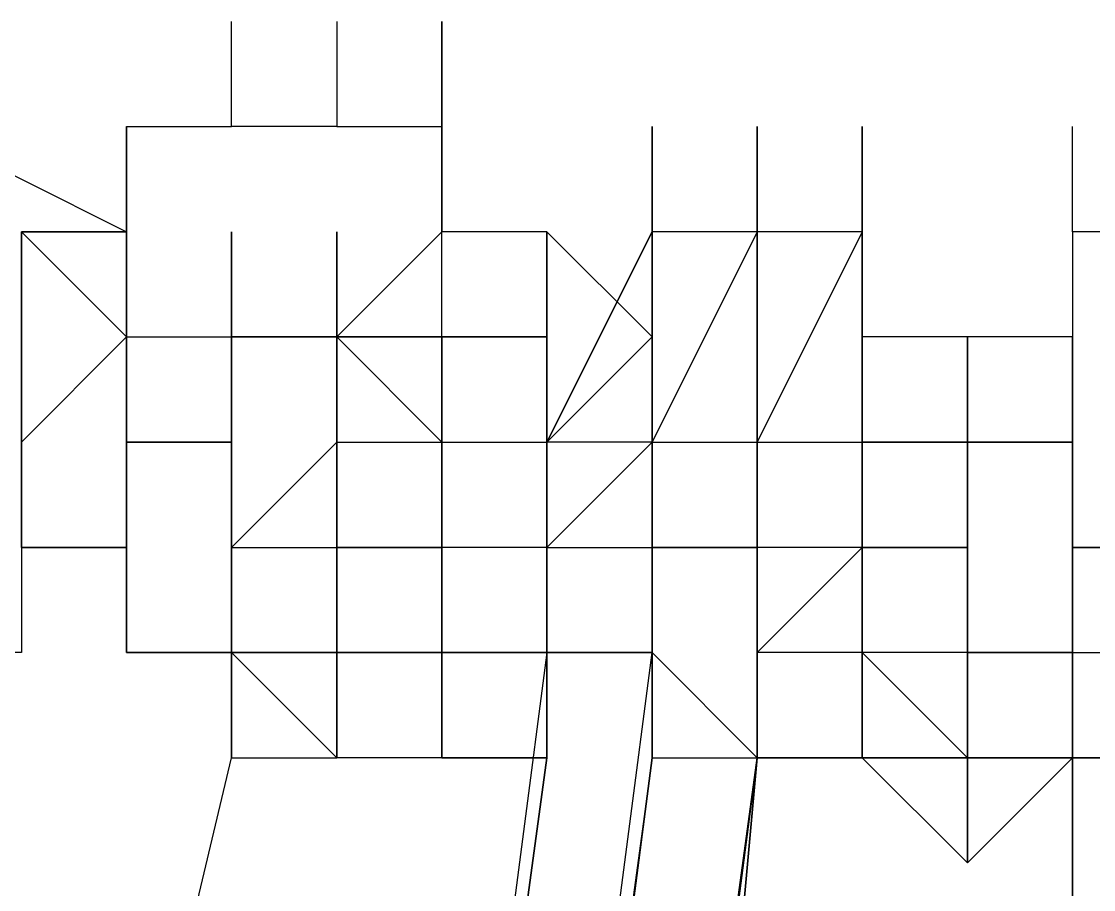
# Model space of a CAD drawing. Header units: inches. Extents: x 3324238 to 135265466, y -1036581 to 20094598.
# Drawn here: x 3353511.013 to 3353511.835, y -519257.412 to -519256.747 of the extents above; entities that cross this region are included whole.
import ezdxf

# ---------------------------------------------------------------- set-up
doc = ezdxf.new("R2010")
doc.units = ezdxf.units.IN
doc.header["$MEASUREMENT"] = 0
doc.layers.add('PDF_Geometry', color=7, linetype='Continuous')

msp = doc.modelspace()

# ---------------------------------------------------------------- linework, layer by layer
at = {"layer": 'PDF_Geometry', "lineweight": 25}
for points in [[(3353511.09372, -519256.90863), (3353511.09372, -519256.9892), (3353511.09372, -519256.90863), (3353511.09372, -519256.9892), (3353511.09372, -519256.90863), (3353511.09372, -519256.9892), (3353511.09372, -519257.06977), (3353511.09372, -519256.9892), (3353511.09372, -519256.90863), (3353511.09372, -519256.9892), (3353511.09372, -519256.90863), (3353511.09372, -519256.82805), (3353511.17427, -519256.82805), (3353511.17427, -519256.74748)], [(3353511.25485, -519256.82805), (3353511.17427, -519256.82805), (3353511.17427, -519256.74748)], [(3353511.17427, -519256.82805), (3353511.17427, -519256.74748)], [(3353511.25485, -519256.74748), (3353511.25485, -519256.82805), (3353511.33542, -519256.82805), (3353511.33542, -519256.90863), (3353511.33542, -519256.82805)], [(3353511.33542, -519256.74748), (3353511.33542, -519256.82805), (3353511.33542, -519256.74748)], [(3353510.93257, -519256.82805), (3353511.09372, -519256.90863), (3353511.01314, -519256.90863), (3353511.09372, -519256.90863), (3353511.09372, -519256.9892), (3353511.09372, -519256.90863), (3353511.09372, -519256.9892), (3353511.09372, -519256.90863), (3353511.09372, -519256.9892), (3353511.09372, -519256.90863), (3353511.09372, -519256.9892), (3353511.09372, -519256.82805), (3353511.09372, -519256.90863), (3353511.09372, -519256.9892), (3353511.09372, -519257.06977), (3353511.09372, -519256.9892), (3353511.09372, -519256.90863), (3353511.09372, -519256.9892), (3353511.09372, -519257.06977), (3353511.09372, -519257.15034), (3353511.09372, -519257.23092), (3353511.17427, -519257.23092), (3353511.17427, -519257.31149), (3353511.17427, -519257.23092), (3353511.17427, -519257.31149), (3353511.25485, -519257.31149), (3353511.25485, -519257.23092), (3353511.25485, -519257.15034), (3353511.25485, -519257.23092), (3353511.25485, -519257.15034), (3353511.25485, -519257.23092), (3353511.25485, -519257.15034), (3353511.25485, -519257.06977), (3353511.25485, -519256.9892), (3353511.25485, -519257.06977), (3353511.25485, -519256.9892), (3353511.33542, -519256.9892), (3353511.33542, -519257.06977), (3353511.33542, -519257.15034), (3353511.33542, -519257.06977), (3353511.33542, -519257.15034), (3353511.33542, -519257.06977), (3353511.33542, -519256.9892), (3353511.33542, -519257.06977), (3353511.33542, -519256.9892), (3353511.41599, -519256.9892), (3353511.41599, -519257.06977), (3353511.41599, -519256.9892), (3353511.41599, -519257.06977), (3353511.41599, -519257.15034), (3353511.41599, -519257.06977), (3353511.41599, -519257.15034), (3353511.41599, -519257.23092), (3353511.41599, -519257.15034), (3353511.33542, -519257.15034), (3353511.33542, -519257.23092), (3353511.33542, -519257.15034), (3353511.33542, -519257.23092), (3353511.41599, -519257.23092), (3353511.41599, -519257.15034), (3353511.41599, -519257.23092), (3353511.41599, -519257.15034), (3353511.41599, -519257.06977), (3353511.41599, -519257.15034), (3353511.41599, -519257.23092), (3353511.41599, -519257.15034), (3353511.41599, -519257.23092), (3353511.49657, -519257.23092), (3353511.49657, -519257.15034), (3353511.49657, -519257.23092), (3353511.49657, -519257.31149), (3353511.25485, -519259.08405)], [(3353511.49657, -519256.82805), (3353511.49657, -519256.90863), (3353511.49657, -519257.06977), (3353511.49657, -519257.15034), (3353511.49657, -519257.06977), (3353511.49657, -519257.15034), (3353511.49657, -519257.06977), (3353511.57714, -519257.06977), (3353511.57714, -519257.15034), (3353511.57714, -519257.06977), (3353511.57714, -519257.15034), (3353511.57714, -519257.06977), (3353511.57714, -519257.15034), (3353511.57714, -519257.06977), (3353511.57714, -519256.9892), (3353511.57714, -519257.06977), (3353511.57714, -519257.15034), (3353511.57714, -519257.23092), (3353511.57714, -519257.15034), (3353511.57714, -519257.23092), (3353511.57714, -519257.15034), (3353511.57714, -519257.23092), (3353511.57714, -519257.31149), (3353511.57714, -519257.23092), (3353511.57714, -519257.31149), (3353511.41599, -519259.08405)], [(3353511.65771, -519256.82805), (3353511.65771, -519256.90863), (3353511.57714, -519257.06977), (3353511.57714, -519256.90863), (3353511.49657, -519256.90863), (3353511.49657, -519256.82805)], [(3353511.6577, -519256.90863), (3353511.6577, -519256.82806)], [(3353511.65772, -519256.90863), (3353511.65772, -519256.82806)], [(3353511.81885, -519256.90863), (3353511.81885, -519256.82806)], [(3353511.89943, -519256.82806), (3353511.89943, -519256.90863), (3353511.81886, -519256.90863), (3353511.81886, -519256.82806)], [(3353511.17427, -519256.90863), (3353511.17427, -519256.9892), (3353511.17427, -519257.06977), (3353511.09372, -519257.06977), (3353511.09372, -519257.15034), (3353511.09372, -519257.06977), (3353511.09372, -519257.15034), (3353511.01314, -519257.15034), (3353511.01314, -519257.23092), (3353510.93257, -519257.23092), (3353510.93257, -519257.15034), (3353510.852, -519257.15034), (3353510.77142, -519257.15034)], [(3353511.09372, -519257.23092), (3353511.09372, -519257.15034), (3353511.01314, -519257.15034), (3353511.01314, -519257.06977), (3353511.01314, -519256.9892), (3353511.01314, -519256.90863), (3353511.01314, -519256.9892), (3353511.01314, -519257.06977), (3353511.01314, -519256.9892), (3353511.01314, -519257.06977), (3353511.01314, -519256.9892), (3353511.01314, -519257.06977), (3353511.01314, -519256.9892), (3353511.01314, -519257.06977)], [(3353511.01314, -519257.15034), (3353511.09372, -519257.15034), (3353511.09372, -519257.06977), (3353511.09372, -519256.9892), (3353511.01314, -519256.90863), (3353511.09372, -519256.90863), (3353511.01314, -519256.90863)], [(3353511.09371, -519256.9892), (3353511.09371, -519256.90863)], [(3353511.09371, -519256.9892), (3353511.09371, -519256.90863)], [(3353511.09371, -519256.98921), (3353511.09371, -519256.90863)], [(3353511.33542, -519257.23092), (3353511.33542, -519257.31149), (3353511.25485, -519257.31149), (3353511.25485, -519257.23092), (3353511.25485, -519257.15034), (3353511.25485, -519257.23092), (3353511.25485, -519257.15034), (3353511.25485, -519257.23092), (3353511.25485, -519257.15034), (3353511.25485, -519257.23092), (3353511.25485, -519257.15034), (3353511.25485, -519257.23092), (3353511.25485, -519257.15034), (3353511.33542, -519257.15034), (3353511.33542, -519257.23092), (3353511.25485, -519257.23092), (3353511.25485, -519257.31149), (3353511.17427, -519257.23092), (3353511.25485, -519257.23092), (3353511.25485, -519257.31149), (3353511.25485, -519257.23092), (3353511.33542, -519257.23092), (3353511.33542, -519257.15035), (3353511.33542, -519257.23092), (3353511.25485, -519257.23092), (3353511.25485, -519257.15034), (3353511.25485, -519257.23092), (3353511.25485, -519257.15034), (3353511.25485, -519257.23092), (3353511.25485, -519257.15034), (3353511.25485, -519257.23092), (3353511.25485, -519257.15034), (3353511.25485, -519257.06977), (3353511.25485, -519256.9892), (3353511.25485, -519257.06977), (3353511.25485, -519256.9892), (3353511.33542, -519257.06977), (3353511.33542, -519256.9892), (3353511.33542, -519257.06977), (3353511.33542, -519256.9892), (3353511.33542, -519257.06977), (3353511.33542, -519256.9892), (3353511.33542, -519257.06977), (3353511.33542, -519257.15034), (3353511.33542, -519257.06977), (3353511.33542, -519257.15034), (3353511.33542, -519257.06977), (3353511.33542, -519257.15034), (3353511.33542, -519257.06977), (3353511.33542, -519257.15034), (3353511.33542, -519257.23092), (3353511.33542, -519257.15035), (3353511.33542, -519257.23092), (3353511.33542, -519257.15035), (3353511.33542, -519257.23092), (3353511.41599, -519257.23092), (3353511.33542, -519257.23092), (3353511.25485, -519257.23092), (3353511.25485, -519257.15034), (3353511.33542, -519257.15034), (3353511.33542, -519257.23092), (3353511.33542, -519257.15034), (3353511.33542, -519257.23092), (3353511.33542, -519257.15034), (3353511.33542, -519257.23092), (3353511.41599, -519257.23092), (3353511.41599, -519257.15034), (3353511.41599, -519257.23092), (3353511.41599, -519257.15034), (3353511.41599, -519257.23092), (3353511.41599, -519257.15034), (3353511.41599, -519257.06977), (3353511.41599, -519256.9892), (3353511.33542, -519256.9892), (3353511.33542, -519257.06977), (3353511.33542, -519256.9892), (3353511.33542, -519257.06977), (3353511.41599, -519257.06977), (3353511.41599, -519256.9892), (3353511.41599, -519257.06977), (3353511.41599, -519256.9892), (3353511.41599, -519256.90863), (3353511.41599, -519256.9892), (3353511.41599, -519257.06977), (3353511.41599, -519257.15034), (3353511.41599, -519257.23092), (3353511.41599, -519257.31149), (3353511.41599, -519257.23092), (3353511.41599, -519257.15034), (3353511.41599, -519257.23092), (3353511.17427, -519259.08405), (3353511.41599, -519257.31149)], [(3353511.17427, -519257.23092), (3353511.17427, -519257.15034), (3353511.17427, -519257.23092), (3353511.17427, -519257.15034), (3353511.17427, -519257.06977), (3353511.17427, -519257.15034), (3353511.17427, -519257.06977), (3353511.17427, -519256.9892), (3353511.17427, -519257.06977), (3353511.17427, -519256.9892), (3353511.17427, -519257.06977), (3353511.17427, -519257.15034), (3353511.17427, -519257.06977), (3353511.17427, -519257.15034), (3353511.17427, -519257.06977), (3353511.17427, -519257.15034), (3353511.25485, -519257.15034), (3353511.25485, -519257.06977), (3353511.25485, -519257.15034), (3353511.25485, -519257.06977), (3353511.33542, -519257.06977), (3353511.33542, -519256.9892), (3353511.33542, -519257.06977), (3353511.33542, -519256.9892), (3353511.41599, -519256.9892), (3353511.41599, -519257.06977), (3353511.49657, -519256.9892), (3353511.41599, -519256.90863), (3353511.33542, -519256.90863), (3353511.25485, -519256.9892), (3353511.25485, -519257.06977), (3353511.25485, -519256.9892), (3353511.25485, -519257.06977), (3353511.17427, -519257.15034)], [(3353511.17428, -519257.06977), (3353511.17428, -519256.9892), (3353511.17428, -519256.90863)], [(3353511.25485, -519256.9892), (3353511.25485, -519256.90863)], [(3353511.25486, -519256.9892), (3353511.25486, -519256.90863)], [(3353511.65771, -519257.06977), (3353511.65771, -519257.15034), (3353511.57714, -519257.15034), (3353511.49657, -519257.15034), (3353511.49657, -519257.06977), (3353511.49657, -519256.90863), (3353511.49657, -519257.06977), (3353511.41599, -519257.06977), (3353511.41599, -519257.15034), (3353511.41599, -519257.06977), (3353511.49657, -519256.90863), (3353511.41599, -519257.06977), (3353511.41599, -519257.15034), (3353511.41599, -519257.23092), (3353511.33542, -519257.23092), (3353511.33542, -519257.15034), (3353511.33542, -519257.23092), (3353511.33542, -519257.15034), (3353511.33542, -519257.23092), (3353511.33542, -519257.15034), (3353511.33542, -519257.23092), (3353511.33542, -519257.15034), (3353511.33542, -519257.06977), (3353511.33542, -519256.9892), (3353511.33542, -519257.06977), (3353511.33542, -519257.15034), (3353511.33542, -519257.23092), (3353511.33542, -519257.15034), (3353511.33542, -519257.23092), (3353511.33542, -519257.15034), (3353511.33542, -519257.06977), (3353511.33542, -519256.9892), (3353511.33542, -519257.06977), (3353511.33542, -519256.9892), (3353511.33542, -519257.06977), (3353511.41599, -519257.06977), (3353511.41599, -519257.15034), (3353511.49657, -519257.15034), (3353511.49657, -519257.23092), (3353511.57714, -519257.31149), (3353511.57714, -519257.23092), (3353511.57714, -519257.31149), (3353511.57714, -519257.23092), (3353511.57714, -519257.31149), (3353511.57714, -519257.23092), (3353511.57714, -519257.31149), (3353511.57714, -519257.23092), (3353511.57714, -519257.15034), (3353511.57714, -519257.23092), (3353511.57714, -519257.31149), (3353511.57714, -519257.23092), (3353511.57714, -519257.31149), (3353511.57714, -519257.23092), (3353511.65771, -519257.15034), (3353511.65771, -519257.23092), (3353511.65771, -519257.31149), (3353511.65771, -519257.23092), (3353511.65771, -519257.31149), (3353511.73829, -519257.39205), (3353511.81886, -519257.31149), (3353511.73829, -519257.31149), (3353511.73829, -519257.23092), (3353511.73829, -519257.15034), (3353511.73829, -519257.23092), (3353511.73829, -519257.15034), (3353511.73829, -519257.23092), (3353511.73829, -519257.15034), (3353511.73829, -519257.23092), (3353511.73829, -519257.15034), (3353511.73829, -519257.23092), (3353511.73829, -519257.15034), (3353511.73829, -519257.23092), (3353511.73829, -519257.15034), (3353511.73829, -519257.06977), (3353511.73829, -519256.9892), (3353511.73829, -519257.06977), (3353511.73829, -519257.15034), (3353511.73829, -519257.23092), (3353511.73829, -519257.15034), (3353511.65771, -519257.15034), (3353511.65771, -519257.23092), (3353511.57714, -519257.23092), (3353511.57714, -519257.15035), (3353511.57714, -519257.23092), (3353511.57714, -519257.31149)], [(3353511.33542, -519256.9892), (3353511.33542, -519256.90863)], [(3353511.49656, -519256.90863), (3353511.49656, -519257.06978), (3353511.41599, -519257.15035), (3353511.41599, -519257.06978)], [(3353511.49656, -519256.90863), (3353511.49656, -519256.98921)], [(3353511.81886, -519256.90863), (3353511.81886, -519256.9892), (3353511.81886, -519257.06977), (3353511.81886, -519257.15034), (3353511.81886, -519257.23092), (3353511.81886, -519257.15034), (3353511.81886, -519257.23092), (3353511.81886, -519257.15034), (3353511.81886, -519257.23092), (3353511.81886, -519257.31149), (3353511.81886, -519257.23092), (3353511.81886, -519257.15034), (3353511.81886, -519257.06977), (3353511.81886, -519257.15034), (3353511.81886, -519257.23092), (3353511.73829, -519257.23092), (3353511.73829, -519257.31149), (3353511.65771, -519257.31149), (3353511.73829, -519257.31149), (3353511.81886, -519257.31149), (3353511.81886, -519257.23092), (3353511.81886, -519257.15035)], [(3353511.65771, -519257.06977), (3353511.65771, -519256.90863), (3353511.65771, -519257.06977)], [(3353511.81886, -519256.90863), (3353511.81886, -519256.9892), (3353511.65771, -519256.9892), (3353511.65771, -519257.06977), (3353511.73829, -519257.06977), (3353511.73829, -519257.15034), (3353511.73829, -519257.06977), (3353511.65771, -519257.06977)], [(3353511.65771, -519256.9892), (3353511.65771, -519256.90863)], [(3353511.89942, -519257.15034), (3353511.81886, -519257.15034), (3353511.81886, -519257.23092), (3353511.81886, -519257.15034), (3353511.81886, -519257.23092), (3353511.81886, -519257.15034), (3353511.81886, -519257.06977), (3353511.73829, -519257.06977), (3353511.73829, -519257.15034), (3353511.73829, -519257.06977), (3353511.73829, -519257.15034), (3353511.73829, -519257.06977), (3353511.73829, -519256.9892), (3353511.73829, -519257.06977), (3353511.65771, -519257.06977), (3353511.65771, -519256.90863)], [(3353511.97999, -519256.9892), (3353511.97999, -519257.06977), (3353511.97999, -519256.9892), (3353511.97999, -519256.90863), (3353511.97999, -519256.9892), (3353511.97999, -519257.06977), (3353511.97999, -519256.9892), (3353511.89942, -519256.9892), (3353511.89942, -519257.15034), (3353511.89942, -519256.9892), (3353511.89942, -519257.06977), (3353511.89942, -519257.15034), (3353511.89942, -519257.06977), (3353511.89942, -519257.15034), (3353511.81886, -519257.15034), (3353511.81886, -519257.06977), (3353511.81886, -519257.15034), (3353511.81886, -519257.06977), (3353511.81886, -519256.9892), (3353511.81886, -519257.15034), (3353511.81886, -519257.06977), (3353511.81886, -519256.9892)], [(3353511.09372, -519257.06977), (3353511.09372, -519256.9892), (3353511.01314, -519257.06977), (3353511.01314, -519257.15034)], [(3353511.0937, -519257.15034), (3353511.0937, -519257.06977), (3353511.0937, -519256.98919)], [(3353511.17427, -519257.06977), (3353511.0937, -519257.06977), (3353511.0937, -519256.98919)], [(3353511.0937, -519257.23091), (3353511.0937, -519257.15034), (3353511.0937, -519257.06977), (3353511.0937, -519256.9892), (3353511.17427, -519256.9892)], [(3353511.09372, -519257.06977), (3353511.09372, -519256.9892)], [(3353511.25485, -519256.9892), (3353511.17427, -519256.9892), (3353511.25485, -519256.9892)], [(3353511.25485, -519257.15035), (3353511.25485, -519257.06978), (3353511.25485, -519256.9892)], [(3353511.25486, -519257.15035), (3353511.25486, -519257.06978), (3353511.25486, -519256.9892)], [(3353511.33542, -519257.15034), (3353511.33542, -519257.06977), (3353511.33542, -519256.9892)], [(3353511.33543, -519257.06977), (3353511.33543, -519256.9892)], [(3353511.49657, -519257.15034), (3353511.49657, -519257.23092), (3353511.41599, -519257.23092), (3353511.41599, -519257.15034), (3353511.41599, -519257.23092), (3353511.41599, -519257.15034), (3353511.41599, -519257.06977), (3353511.41599, -519257.15034), (3353511.49657, -519257.06977), (3353511.49657, -519257.15034), (3353511.49657, -519257.06977), (3353511.49657, -519257.15034), (3353511.49657, -519257.23092), (3353511.49657, -519257.15034), (3353511.49657, -519257.23092), (3353511.49657, -519257.15034), (3353511.49657, -519257.23092), (3353511.49657, -519257.15034), (3353511.49657, -519257.23092), (3353511.49657, -519257.15034), (3353511.49657, -519257.23092), (3353511.49657, -519257.15034), (3353511.49657, -519257.23092), (3353511.49657, -519257.15034), (3353511.49657, -519257.23092), (3353511.49657, -519257.15034), (3353511.49657, -519257.06977), (3353511.49657, -519256.9892), (3353511.49657, -519257.06977), (3353511.49657, -519256.9892), (3353511.49657, -519257.06977), (3353511.49657, -519256.9892), (3353511.49657, -519257.06977), (3353511.49657, -519256.9892)], [(3353511.41599, -519256.9892), (3353511.41599, -519257.06977)], [(3353511.41599, -519257.06977), (3353511.41599, -519256.9892)], [(3353511.41599, -519257.06977), (3353511.41599, -519256.9892)], [(3353511.41599, -519257.06977), (3353511.41599, -519256.9892)], [(3353511.41599, -519257.06977), (3353511.41599, -519256.9892)], [(3353511.41599, -519257.06977), (3353511.41599, -519256.9892)], [(3353511.41599, -519257.06978), (3353511.41599, -519257.15035), (3353511.41599, -519257.06978), (3353511.41599, -519256.98921)], [(3353511.49656, -519257.06977), (3353511.49656, -519256.9892)], [(3353511.57713, -519257.06978), (3353511.57713, -519256.98921)], [(3353511.57714, -519257.15034), (3353511.57714, -519257.06977), (3353511.57714, -519256.9892)], [(3353511.6577, -519257.23092), (3353511.6577, -519257.15035), (3353511.6577, -519257.06978), (3353511.6577, -519256.9892)], [(3353511.65771, -519257.06977), (3353511.65771, -519256.9892)], [(3353511.65771, -519257.06977), (3353511.65771, -519256.9892)], [(3353511.65771, -519257.06977), (3353511.65771, -519256.9892)], [(3353511.81886, -519257.06977), (3353511.81886, -519257.15034), (3353511.81886, -519257.06977), (3353511.81886, -519257.15034), (3353511.81886, -519257.23092), (3353511.73829, -519257.23092), (3353511.73829, -519257.15034), (3353511.73829, -519257.06977), (3353511.73829, -519257.15034), (3353511.73829, -519257.06977), (3353511.73829, -519257.15034), (3353511.73829, -519257.06977), (3353511.73829, -519257.15034), (3353511.73829, -519257.06977), (3353511.73829, -519257.15034), (3353511.73829, -519257.06977), (3353511.73829, -519257.15034), (3353511.73829, -519257.06977), (3353511.73829, -519256.9892)], [(3353510.852, -519259.08405), (3353510.852, -519259.00348), (3353510.77142, -519259.00348), (3353511.17427, -519257.31149), (3353511.17427, -519257.23092), (3353511.25485, -519257.23092), (3353511.25485, -519257.31149), (3353511.25485, -519257.23092), (3353511.17427, -519257.23092), (3353511.09372, -519257.23092), (3353511.09372, -519257.15034), (3353511.09372, -519257.06977), (3353511.09372, -519257.15034), (3353511.09372, -519257.23092), (3353511.09372, -519257.15034), (3353511.01314, -519257.15034), (3353511.01314, -519257.06977), (3353511.01314, -519257.15034), (3353511.01314, -519257.06977)], [(3353511.0937, -519257.06977), (3353511.17427, -519257.06977)], [(3353511.09371, -519257.15034), (3353511.09371, -519257.06977)], [(3353511.09371, -519257.15034), (3353511.09371, -519257.06977)], [(3353511.09371, -519257.15034), (3353511.09371, -519257.06977)], [(3353511.09371, -519257.15035), (3353511.09371, -519257.06978)], [(3353511.09372, -519257.15034), (3353511.09372, -519257.06977)], [(3353511.09372, -519257.15034), (3353511.09372, -519257.06977)], [(3353511.17428, -519257.15034), (3353511.17428, -519257.06977)], [(3353511.17429, -519257.06977), (3353511.17429, -519257.15034)], [(3353511.25485, -519257.15034), (3353511.25485, -519257.06977)], [(3353511.25485, -519257.15034), (3353511.25485, -519257.06977)], [(3353511.33542, -519257.15035), (3353511.33542, -519257.06978)], [(3353511.41599, -519257.15034), (3353511.41599, -519257.06977)], [(3353511.41599, -519257.15034), (3353511.41599, -519257.06977)], [(3353511.41599, -519257.15034), (3353511.41599, -519257.06977)], [(3353511.41599, -519257.15034), (3353511.41599, -519257.06977)], [(3353511.41599, -519257.15034), (3353511.41599, -519257.06977)], [(3353511.41599, -519257.15034), (3353511.41599, -519257.06977)], [(3353511.41599, -519257.15034), (3353511.41599, -519257.06977)], [(3353511.41599, -519257.15034), (3353511.41599, -519257.06977)], [(3353511.41599, -519257.15034), (3353511.41599, -519257.06977)], [(3353511.41599, -519257.15034), (3353511.41599, -519257.06977)], [(3353511.41599, -519257.15034), (3353511.41599, -519257.06977)], [(3353511.41599, -519257.15035), (3353511.41599, -519257.06978)], [(3353511.73829, -519257.15034), (3353511.73829, -519257.06977), (3353511.81886, -519257.06977), (3353511.81886, -519257.15034), (3353511.81886, -519257.23092), (3353511.81886, -519257.31149), (3353511.81886, -519257.23092), (3353511.81886, -519257.15034), (3353511.81886, -519257.06977), (3353511.81886, -519257.15034), (3353511.81886, -519257.23092), (3353511.81886, -519257.31149), (3353511.81886, -519259.08405), (3353511.81886, -519259.16463), (3353511.81886, -519259.2452), (3353511.73829, -519259.2452), (3353511.73829, -519259.16463), (3353511.65771, -519259.16463), (3353511.65771, -519259.08405), (3353511.57714, -519259.08405), (3353511.49657, -519259.08405)], [(3353511.49657, -519257.15034), (3353511.49657, -519257.06977)], [(3353511.49657, -519257.15035), (3353511.49657, -519257.06978)], [(3353511.57713, -519257.15034), (3353511.57713, -519257.06977)], [(3353511.57714, -519257.23091), (3353511.57714, -519257.15034), (3353511.57714, -519257.06977), (3353511.57714, -519257.15034)], [(3353511.6577, -519257.15034), (3353511.6577, -519257.06977)], [(3353511.6577, -519257.15034), (3353511.6577, -519257.06977)], [(3353511.65771, -519257.15034), (3353511.65771, -519257.23092), (3353511.65771, -519257.31149), (3353511.65771, -519257.23092), (3353511.65771, -519257.15034), (3353511.65771, -519257.06977), (3353511.65771, -519257.15034), (3353511.65771, -519257.06977), (3353511.65771, -519257.15034), (3353511.65771, -519257.06977), (3353511.65771, -519257.15034), (3353511.65771, -519257.06977), (3353511.65771, -519257.15034), (3353511.73829, -519257.15034), (3353511.65771, -519257.15034), (3353511.65771, -519257.23092), (3353511.65771, -519257.15034), (3353511.65771, -519257.23092), (3353511.65771, -519257.15034), (3353511.65771, -519257.23092), (3353511.65771, -519257.15034), (3353511.73829, -519257.15034), (3353511.73829, -519257.23092), (3353511.73829, -519257.15034), (3353511.73829, -519257.23092), (3353511.73829, -519257.15034), (3353511.73829, -519257.23092), (3353511.73829, -519257.15034), (3353511.73829, -519257.23092), (3353511.73829, -519257.31149), (3353511.65771, -519257.31149), (3353511.73829, -519257.31149), (3353511.73829, -519257.23092), (3353511.73829, -519257.15034), (3353511.73829, -519257.23092), (3353511.73829, -519257.31149), (3353511.73829, -519257.23092), (3353511.73829, -519257.31149), (3353511.73829, -519257.23092), (3353511.73829, -519257.31149), (3353511.73829, -519257.23092), (3353511.73829, -519257.31149), (3353511.73829, -519257.23092), (3353511.73829, -519257.31149), (3353511.65771, -519257.23092), (3353511.65771, -519257.31149), (3353511.65771, -519257.23092), (3353511.65771, -519257.31149), (3353511.65771, -519257.23092), (3353511.65771, -519257.31149), (3353511.65771, -519257.23092), (3353511.65771, -519257.15035)], [(3353511.65771, -519257.15034), (3353511.65771, -519257.06977)], [(3353511.65771, -519257.15035), (3353511.65771, -519257.06978)], [(3353511.73828, -519257.15035), (3353511.73828, -519257.06978)], [(3353511.73829, -519257.15034), (3353511.73829, -519257.06977)], [(3353511.81886, -519257.06977), (3353511.81886, -519257.15034), (3353511.89942, -519257.15034), (3353511.89942, -519257.23092), (3353511.97999, -519257.23092), (3353511.97999, -519257.15035)], [(3353511.81886, -519257.15034), (3353511.81886, -519257.06977)], [(3353511.81886, -519257.15034), (3353511.81886, -519257.06977)], [(3353511.0937, -519257.23091), (3353511.0937, -519257.15034)], [(3353511.17428, -519257.23092), (3353511.17428, -519257.15035)], [(3353511.25485, -519257.15034), (3353511.25485, -519257.23091)], [(3353511.25485, -519257.23092), (3353511.25485, -519257.15034)], [(3353511.25485, -519257.23092), (3353511.25485, -519257.15034)], [(3353511.25485, -519259.16463), (3353511.25485, -519259.08405), (3353511.25485, -519259.00348), (3353511.25485, -519259.08405), (3353511.25485, -519259.16463), (3353511.25485, -519259.08405), (3353511.49657, -519257.23092), (3353511.49657, -519257.15034), (3353511.49657, -519257.23092), (3353511.49657, -519257.15034)], [(3353511.25485, -519257.15034), (3353511.33542, -519257.15034), (3353511.25485, -519257.15034)], [(3353511.25485, -519257.23091), (3353511.25485, -519257.15034)], [(3353511.33542, -519257.23092), (3353511.33542, -519257.15034), (3353511.33542, -519257.23092)], [(3353511.81886, -519259.08405), (3353511.81886, -519257.31149), (3353511.81886, -519257.23092), (3353511.73829, -519257.23092), (3353511.73829, -519257.15034), (3353511.65771, -519257.15034), (3353511.73829, -519257.15034), (3353511.65771, -519257.15034), (3353511.65771, -519257.23092), (3353511.65771, -519257.15034), (3353511.65771, -519257.23092), (3353511.65771, -519257.31149), (3353511.65771, -519257.23092), (3353511.65771, -519257.31149), (3353511.65771, -519257.23092), (3353511.65771, -519257.31149), (3353511.65771, -519257.23092), (3353511.65771, -519257.31149), (3353511.65771, -519257.23092), (3353511.65771, -519257.31149), (3353511.65771, -519257.23092), (3353511.65771, -519257.31149), (3353511.73829, -519257.31149), (3353511.65771, -519257.31149), (3353511.73829, -519257.31149), (3353511.73829, -519257.23092), (3353511.65771, -519257.23092), (3353511.65771, -519257.31149), (3353511.57714, -519257.31149), (3353511.41599, -519259.08405)], [(3353511.41599, -519257.23092), (3353511.41599, -519257.15034)], [(3353511.41599, -519257.23092), (3353511.41599, -519257.15034)], [(3353511.41599, -519257.23092), (3353511.41599, -519257.15034)], [(3353511.41599, -519257.23091), (3353511.49656, -519257.23091), (3353511.49656, -519257.15034)], [(3353511.41599, -519257.23092), (3353511.41599, -519257.15035)], [(3353511.41599, -519257.23092), (3353511.41599, -519257.15035)], [(3353511.41599, -519257.23092), (3353511.49657, -519257.23092), (3353511.49657, -519257.15035)], [(3353511.49656, -519257.23092), (3353511.41599, -519257.23092), (3353511.41599, -519257.15035), (3353511.41599, -519257.23092)], [(3353511.49656, -519257.23092), (3353511.49656, -519257.15035)], [(3353511.49657, -519257.15034), (3353511.57714, -519257.15034), (3353511.49657, -519257.15034)], [(3353511.49657, -519257.23092), (3353511.49657, -519257.15035)], [(3353511.57713, -519257.23092), (3353511.57713, -519257.15035)], [(3353511.57714, -519257.15034), (3353511.57714, -519257.23091)], [(3353511.65771, -519257.23092), (3353511.65771, -519257.15034), (3353511.65771, -519257.23092)], [(3353511.65771, -519257.15034), (3353511.65771, -519257.23092), (3353511.65771, -519257.15034)], [(3353511.65771, -519257.15034), (3353511.73829, -519257.15034), (3353511.65771, -519257.15034)], [(3353511.65771, -519257.31149), (3353511.65771, -519257.23091), (3353511.65771, -519257.15034)], [(3353511.73828, -519257.31149), (3353511.73828, -519257.23091), (3353511.73828, -519257.15034)], [(3353511.73829, -519257.23092), (3353511.73829, -519257.15034)], [(3353511.81886, -519257.23092), (3353511.73829, -519257.23092), (3353511.73829, -519257.15034)], [(3353511.73829, -519257.23092), (3353511.73829, -519257.15034)], [(3353511.73829, -519257.23092), (3353511.73829, -519257.15034)], [(3353511.81886, -519257.23092), (3353511.81886, -519257.15034)], [(3353511.81886, -519257.23092), (3353511.81886, -519257.15034)], [(3353510.93257, -519259.00348), (3353510.93257, -519259.08405), (3353510.93257, -519259.00348), (3353510.852, -519259.00348), (3353510.93257, -519259.00348), (3353510.93257, -519259.08405), (3353510.93257, -519259.00348), (3353511.01314, -519259.00348), (3353511.01314, -519259.08405), (3353511.09372, -519259.08405), (3353511.17427, -519259.08405), (3353511.25485, -519259.08405), (3353511.25485, -519259.00348), (3353511.25485, -519259.08405), (3353511.25485, -519259.16463), (3353511.25485, -519259.08405), (3353511.25485, -519259.16463), (3353511.25485, -519259.08405), (3353511.49657, -519257.23092), (3353511.49657, -519257.31149), (3353511.49657, -519257.23092), (3353511.49657, -519257.31149)], [(3353511.41599, -519257.23092), (3353511.17427, -519259.08405)], [(3353511.41599, -519257.23092), (3353511.41599, -519257.31149), (3353511.17427, -519259.08405)], [(3353511.17428, -519257.31149), (3353511.17428, -519257.23092)], [(3353511.33542, -519257.31149), (3353511.25485, -519257.31149), (3353511.25485, -519257.23092)], [(3353511.25486, -519257.31148), (3353511.25486, -519257.23091)], [(3353511.57713, -519257.23092), (3353511.57713, -519257.31149), (3353511.33542, -519259.08406), (3353511.33542, -519259.16463), (3353511.33542, -519259.08405), (3353511.33542, -519259.16463), (3353511.33542, -519259.2452), (3353511.33542, -519259.32577), (3353511.33542, -519259.2452), (3353511.41599, -519259.2452), (3353511.41599, -519259.32577), (3353511.49657, -519259.32577), (3353511.57714, -519259.32577), (3353511.65771, -519259.32577), (3353511.73829, -519259.32577), (3353511.73829, -519259.2452), (3353511.73829, -519259.32577), (3353511.73829, -519259.2452), (3353511.73829, -519259.32577), (3353511.81886, -519259.32577), (3353511.73829, -519259.32577), (3353511.73829, -519259.2452)], [(3353511.33542, -519259.00348), (3353511.33542, -519259.08405), (3353511.57714, -519257.31149), (3353511.65771, -519257.31149), (3353511.65771, -519257.23092)], [(3353511.41599, -519257.23092), (3353511.41599, -519257.31149)], [(3353511.57713, -519257.31149), (3353511.57713, -519257.23092)], [(3353511.57714, -519257.23092), (3353511.57714, -519257.31149), (3353511.57714, -519257.23092), (3353511.57714, -519257.31149), (3353511.65771, -519257.31149)], [(3353511.57714, -519257.31149), (3353511.57714, -519257.23092)], [(3353511.81886, -519257.31149), (3353511.81886, -519257.23092), (3353511.81886, -519257.31149), (3353511.73829, -519257.31149), (3353511.73829, -519257.23092), (3353511.73829, -519257.31149), (3353511.73829, -519257.39205), (3353511.73829, -519257.31149), (3353511.65771, -519257.31149), (3353511.73829, -519257.31149), (3353511.65771, -519257.31149), (3353511.73829, -519257.31149), (3353511.73829, -519257.23092), (3353511.81886, -519257.23092), (3353511.81886, -519257.31149), (3353511.81886, -519257.23092), (3353511.89942, -519257.23092)], [(3353511.65771, -519257.31149), (3353511.65771, -519257.23092), (3353511.65771, -519257.31149)], [(3353511.65771, -519257.31149), (3353511.65771, -519257.23092)], [(3353511.65771, -519257.31149), (3353511.65771, -519257.23092)], [(3353511.73829, -519257.23092), (3353511.65771, -519257.23092), (3353511.65771, -519257.31149)], [(3353511.73828, -519257.31149), (3353511.73828, -519257.23092)], [(3353511.73828, -519257.31149), (3353511.73828, -519257.23092)], [(3353511.73829, -519257.23092), (3353511.81886, -519257.23092)], [(3353511.73829, -519257.31149), (3353511.73829, -519257.23092)], [(3353511.81885, -519257.31148), (3353511.81885, -519257.23091)], [(3353511.81885, -519257.31149), (3353511.81885, -519257.23092)], [(3353511.81886, -519257.31149), (3353511.81886, -519257.23092)], [(3353511.01314, -519259.00348), (3353510.93257, -519259.00348), (3353510.93257, -519258.92291), (3353510.93257, -519259.00348), (3353510.93257, -519258.92291), (3353510.93257, -519259.00348), (3353510.93257, -519259.08405), (3353510.93257, -519259.00348), (3353510.93257, -519259.08405), (3353510.93257, -519259.00348), (3353510.93257, -519259.08405), (3353510.852, -519259.08405), (3353510.852, -519259.00348), (3353510.77142, -519259.00348), (3353510.852, -519259.00348), (3353510.852, -519258.92291), (3353510.852, -519259.00348), (3353510.852, -519258.92291), (3353510.852, -519259.00348), (3353510.852, -519258.92291), (3353510.852, -519259.00348), (3353510.77142, -519259.00348), (3353511.17427, -519257.31149)], [(3353511.41599, -519257.31149), (3353511.17427, -519259.08405)], [(3353511.41599, -519257.31149), (3353511.33542, -519257.31149), (3353511.41599, -519257.31149)], [(3353511.41599, -519259.08405), (3353511.57714, -519257.31149), (3353511.33542, -519259.16463)], [(3353511.33542, -519259.08406), (3353511.57713, -519257.31149)], [(3353511.49657, -519257.31149), (3353511.57714, -519257.31149)], [(3353511.57713, -519257.31149), (3353511.6577, -519257.31149)], [(3353511.65771, -519257.31149), (3353511.57714, -519257.31149)], [(3353511.89942, -519257.31149), (3353511.81886, -519257.31149), (3353511.89942, -519257.31149)]]:
    msp.add_lwpolyline(points, dxfattribs=at)
for points in [[(3353511.65771, -519256.9892), (3353511.65771, -519257.06977), (3353511.65771, -519256.9892), (3353511.65771, -519257.06977), (3353511.65771, -519256.90863), (3353511.57714, -519256.90863), (3353511.57714, -519257.06977), (3353511.57714, -519256.9892), (3353511.57714, -519257.06977), (3353511.57714, -519257.15034), (3353511.57714, -519257.06977), (3353511.57714, -519256.90863), (3353511.57714, -519256.82805), (3353511.57714, -519256.90863), (3353511.49657, -519257.06977), (3353511.49657, -519256.9892), (3353511.49657, -519257.06977), (3353511.49657, -519257.15034), (3353511.49657, -519257.06977), (3353511.49657, -519257.15034), (3353511.49657, -519257.06977), (3353511.57714, -519257.06977), (3353511.57714, -519257.15034), (3353511.57714, -519257.06977), (3353511.57714, -519257.15034), (3353511.57714, -519257.06977), (3353511.65771, -519257.06977), (3353511.65771, -519257.15034), (3353511.65771, -519257.23092), (3353511.65771, -519257.15034), (3353511.65771, -519257.06977), (3353511.65771, -519256.9892), (3353511.65771, -519257.06977), (3353511.65771, -519257.15034), (3353511.65771, -519257.06977)], [(3353511.65771, -519256.82805), (3353511.65771, -519256.90863)], [(3353511.17427, -519256.90862), (3353511.17427, -519256.98919)], [(3353511.33542, -519257.06977), (3353511.33542, -519256.9892), (3353511.33542, -519257.06977), (3353511.33542, -519257.15034), (3353511.33542, -519257.06977), (3353511.33542, -519257.15034), (3353511.33542, -519257.23092), (3353511.33542, -519257.31149), (3353511.33542, -519257.23092), (3353511.25485, -519257.23092), (3353511.25485, -519257.15034), (3353511.25485, -519257.06977), (3353511.25485, -519256.9892), (3353511.25485, -519257.06977), (3353511.25485, -519256.9892), (3353511.25485, -519257.06977), (3353511.25485, -519256.9892), (3353511.25485, -519256.90863), (3353511.25485, -519256.9892), (3353511.25485, -519257.06977), (3353511.33542, -519257.06977), (3353511.33542, -519256.9892), (3353511.25485, -519256.9892), (3353511.25485, -519257.06977), (3353511.25485, -519256.9892), (3353511.25485, -519257.06977), (3353511.25485, -519256.9892), (3353511.25485, -519257.06977)], [(3353511.25485, -519256.90863), (3353511.25485, -519256.9892)], [(3353511.09372, -519256.9892), (3353511.09372, -519257.06977), (3353511.09372, -519257.15034), (3353511.09372, -519257.06977), (3353511.09372, -519257.15034), (3353511.09372, -519257.06977), (3353511.09372, -519256.9892), (3353511.09372, -519257.06977)], [(3353511.41599, -519257.15034), (3353511.41599, -519257.06977)], [(3353511.49657, -519257.15034), (3353511.49657, -519257.06977)], [(3353511.65771, -519257.06977), (3353511.65771, -519257.15034)], [(3353511.81886, -519257.06977), (3353511.81886, -519257.15034)], [(3353511.25485, -519257.15035), (3353511.25485, -519257.23092)], [(3353511.25485, -519257.15035), (3353511.25485, -519257.23092)], [(3353511.65771, -519257.23091), (3353511.65771, -519257.15034)], [(3353511.65771, -519257.15034), (3353511.65771, -519257.23092)], [(3353511.65771, -519257.15035), (3353511.65771, -519257.23092)], [(3353511.73829, -519257.15034), (3353511.73829, -519257.23092)], [(3353511.81886, -519257.15034), (3353511.81886, -519257.23092)], [(3353511.65771, -519257.23092), (3353511.65771, -519257.31149)], [(3353511.25485, -519259.16463), (3353511.49657, -519257.31149)], [(3353511.57714, -519257.31149), (3353511.65771, -519257.31149)]]:
    msp.add_lwpolyline(points, close=True, dxfattribs=at)

doc.saveas('drawing.dxf')
